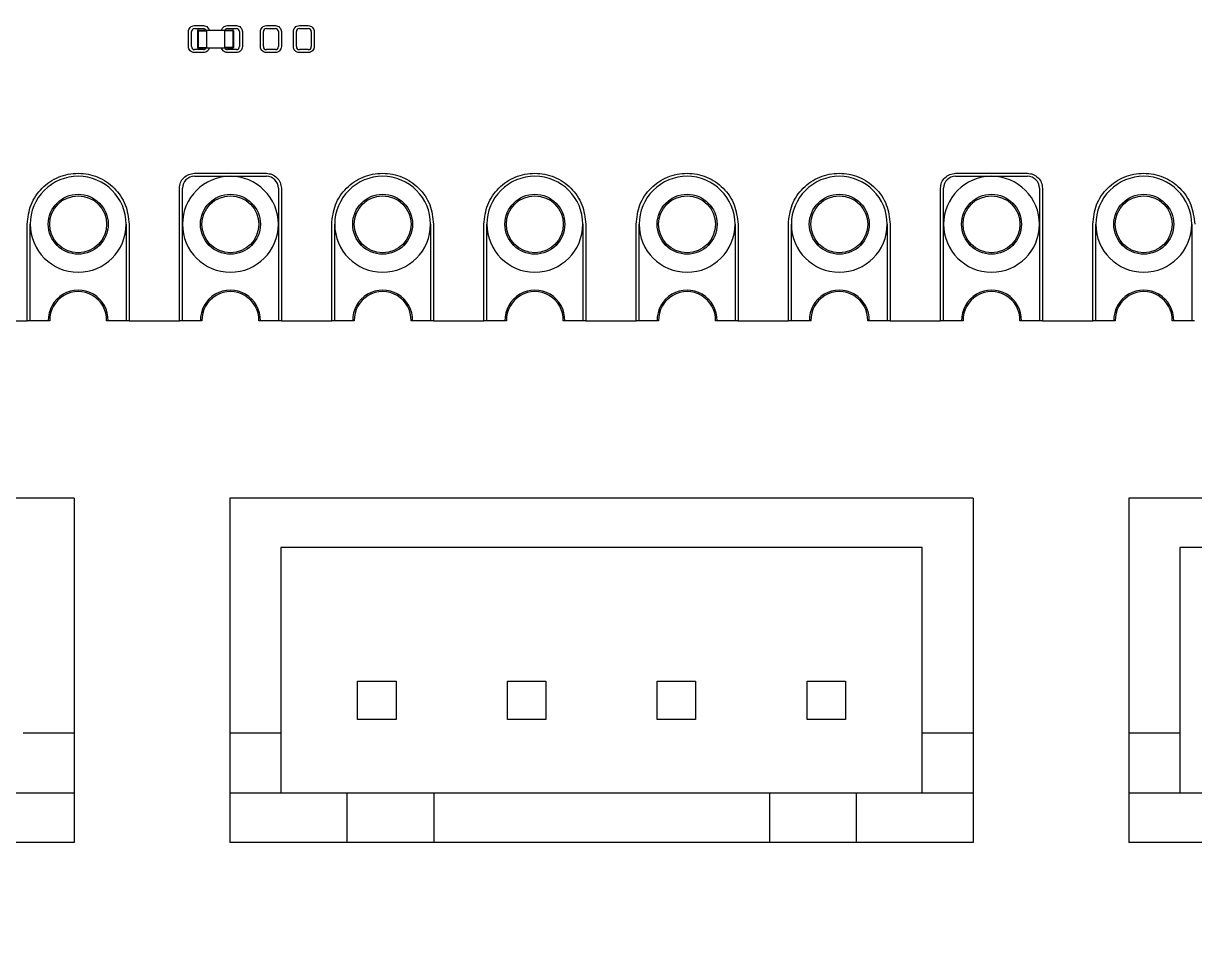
# Model space of a CAD drawing. Header units: millimetres. Extents: x -45 to 54, y -60 to 45.
# Drawn here: x -21.7 to -2.16, y -8.11 to 7.28 of the extents above; entities that cross this region are included whole.
import ezdxf

# ---------------------------------------------------------------- set-up
doc = ezdxf.new("R2010")
doc.units = ezdxf.units.MM

msp = doc.modelspace()

# ---------------------------------------------------------------- linework, layer by layer
at = {"color": 7, "linetype": 'Continuous', "lineweight": 25}
for p, q in [((-18.845, 7.243), (-18.695, 7.243)), ((-18.295, 7.243), (-18.145, 7.243)), ((-17.645, 7.243), (-17.495, 7.243)), ((-17.095, 7.243), (-16.945, 7.243)), ((-18.945, 6.893), (-18.945, 7.143)), ((-18.895, 6.893), (-18.895, 7.143)), ((-18.845, 7.193), (-18.695, 7.193)), ((-18.795, 7.158), (-18.795, 6.878)), ((-18.795, 7.158), (-18.645, 7.158)), ((-18.785, 7.168), (-18.785, 6.868)), ((-18.785, 7.168), (-18.205, 7.168)), ((-18.645, 7.168), (-18.645, 6.868)), ((-18.345, 7.168), (-18.345, 6.868)), ((-18.195, 7.158), (-18.345, 7.158)), ((-18.295, 7.193), (-18.145, 7.193)), ((-18.205, 7.168), (-18.205, 6.868)), ((-18.195, 7.158), (-18.195, 6.878)), ((-18.095, 7.143), (-18.095, 6.893)), ((-18.045, 7.143), (-18.045, 6.893)), ((-17.745, 6.893), (-17.745, 7.143)), ((-17.695, 6.893), (-17.695, 7.143)), ((-17.645, 7.193), (-17.495, 7.193)), ((-17.445, 7.143), (-17.445, 6.893)), ((-17.395, 7.143), (-17.395, 6.893)), ((-17.195, 6.893), (-17.195, 7.143)), ((-17.145, 6.893), (-17.145, 7.143)), ((-17.095, 7.193), (-16.945, 7.193)), ((-16.895, 7.143), (-16.895, 6.893)), ((-16.845, 7.143), (-16.845, 6.893)), ((-18.695, 6.843), (-18.845, 6.843)), ((-18.795, 6.878), (-18.645, 6.878)), ((-18.205, 6.868), (-18.785, 6.868)), ((-18.195, 6.878), (-18.345, 6.878)), ((-18.145, 6.843), (-18.295, 6.843)), ((-17.495, 6.843), (-17.645, 6.843)), ((-16.945, 6.843), (-17.095, 6.843)), ((-18.695, 6.793), (-18.845, 6.793)), ((-18.145, 6.793), (-18.295, 6.793)), ((-17.495, 6.793), (-17.645, 6.793)), ((-16.945, 6.793), (-17.095, 6.793)), ((-18.845, 4.778), (-17.645, 4.778)), ((-18.845, 4.728), (-18.245, 4.728)), ((-18.245, 4.728), (-17.645, 4.728)), ((-6.145, 4.778), (-4.945, 4.778)), ((-6.145, 4.728), (-5.545, 4.728)), ((-5.545, 4.728), (-4.945, 4.728)), ((-19.095, 2.318), (-19.095, 4.528)), ((-19.045, 2.318), (-19.045, 4.528)), ((-17.445, 4.528), (-17.445, 2.318)), ((-17.395, 4.528), (-17.395, 2.318)), ((-6.395, 2.318), (-6.395, 4.528)), ((-6.345, 2.318), (-6.345, 4.528)), ((-4.745, 4.528), (-4.745, 2.318)), ((-4.695, 4.528), (-4.695, 2.318)), ((-21.635, 2.328), (-21.635, 3.928)), ((-21.585, 2.328), (-21.585, 3.928)), ((-19.985, 3.928), (-19.985, 2.328)), ((-19.935, 3.928), (-19.935, 2.328)), ((-16.555, 2.328), (-16.555, 3.928)), ((-16.505, 2.328), (-16.505, 3.928)), ((-14.905, 3.928), (-14.905, 2.328)), ((-14.855, 3.928), (-14.855, 2.328)), ((-14.015, 2.328), (-14.015, 3.928)), ((-13.965, 2.328), (-13.965, 3.928)), ((-12.365, 3.928), (-12.365, 2.328)), ((-12.315, 3.928), (-12.315, 2.328)), ((-11.475, 2.328), (-11.475, 3.928)), ((-11.425, 2.328), (-11.425, 3.928)), ((-9.825, 3.928), (-9.825, 2.328)), ((-9.775, 3.928), (-9.775, 2.328)), ((-8.935, 2.328), (-8.935, 3.928)), ((-8.885, 2.328), (-8.885, 3.928)), ((-7.285, 3.928), (-7.285, 2.328)), ((-7.235, 3.928), (-7.235, 2.328)), ((-3.855, 2.328), (-3.855, 3.928)), ((-3.805, 2.328), (-3.805, 3.928)), ((-2.205, 3.928), (-2.205, 2.328)), ((-22.476, 2.318), (-21.635, 2.318)), ((-21.635, 2.318), (-21.635, 2.328)), ((-21.26, 2.318), (-21.634, 2.318)), ((-19.937, 2.318), (-20.311, 2.318)), ((-19.935, 2.328), (-19.936, 2.318)), ((-19.936, 2.318), (-19.095, 2.318)), ((-18.72, 2.318), (-19.094, 2.318)), ((-17.397, 2.318), (-17.771, 2.318)), ((-17.395, 2.318), (-16.555, 2.318)), ((-16.555, 2.318), (-16.555, 2.328)), ((-16.18, 2.318), (-16.554, 2.318)), ((-14.857, 2.318), (-15.231, 2.318)), ((-14.855, 2.328), (-14.856, 2.318)), ((-14.856, 2.318), (-14.015, 2.318)), ((-14.015, 2.318), (-14.015, 2.328)), ((-13.64, 2.318), (-14.014, 2.318)), ((-12.317, 2.318), (-12.691, 2.318)), ((-12.315, 2.328), (-12.316, 2.318)), ((-12.316, 2.318), (-11.475, 2.318)), ((-11.475, 2.318), (-11.475, 2.328)), ((-11.1, 2.318), (-11.474, 2.318)), ((-9.777, 2.318), (-10.151, 2.318)), ((-9.775, 2.328), (-9.776, 2.318)), ((-9.776, 2.318), (-8.935, 2.318)), ((-8.935, 2.318), (-8.935, 2.328)), ((-8.56, 2.318), (-8.934, 2.318)), ((-7.237, 2.318), (-7.611, 2.318)), ((-7.235, 2.328), (-7.236, 2.318)), ((-7.236, 2.318), (-6.395, 2.318)), ((-6.02, 2.318), (-6.394, 2.318)), ((-4.697, 2.318), (-5.071, 2.318)), ((-4.695, 2.318), (-3.855, 2.318)), ((-3.855, 2.318), (-3.855, 2.328)), ((-3.48, 2.318), (-3.854, 2.318)), ((-2.157, 2.318), (-2.531, 2.318)), ((-20.852, -0.642), (-33.252, -0.642)), ((-20.852, -0.642), (-20.852, -6.392)), ((-5.852, -0.642), (-18.252, -0.642)), ((-18.252, -0.642), (-18.252, -6.392)), ((-5.852, -0.642), (-5.852, -6.392)), ((9.148, -0.642), (-3.252, -0.642)), ((-3.252, -0.642), (-3.252, -6.392)), ((-6.702, -1.467), (-17.402, -1.467)), ((-17.402, -1.467), (-17.402, -5.567)), ((-6.702, -5.567), (-6.702, -1.467)), ((8.298, -1.467), (-2.402, -1.467)), ((-2.402, -1.467), (-2.402, -5.567)), ((-16.122, -4.337), (-16.122, -3.697)), ((-16.122, -3.697), (-15.482, -3.697)), ((-15.482, -3.697), (-15.482, -4.337)), ((-13.622, -3.697), (-12.982, -3.697)), ((-13.622, -4.337), (-13.622, -3.697)), ((-12.982, -3.697), (-12.982, -4.337)), ((-11.122, -3.697), (-10.482, -3.697)), ((-11.122, -4.337), (-11.122, -3.697)), ((-10.482, -3.697), (-10.482, -4.337)), ((-8.622, -4.337), (-8.622, -3.697)), ((-8.622, -3.697), (-7.982, -3.697)), ((-7.982, -3.697), (-7.982, -4.337)), ((-15.482, -4.337), (-16.122, -4.337)), ((-12.982, -4.337), (-13.622, -4.337)), ((-10.482, -4.337), (-11.122, -4.337)), ((-7.982, -4.337), (-8.622, -4.337)), ((-20.852, -4.567), (-21.702, -4.567)), ((-17.402, -4.567), (-18.252, -4.567)), ((-5.852, -4.567), (-6.702, -4.567)), ((-2.402, -4.567), (-3.252, -4.567)), ((-20.852, -5.567), (-33.252, -5.567)), ((-5.852, -5.567), (-18.252, -5.567)), ((-16.302, -5.567), (-16.302, -6.392)), ((-14.852, -5.567), (-14.852, -6.392)), ((-9.252, -5.567), (-9.252, -6.392)), ((-7.802, -5.567), (-7.802, -6.392)), ((9.148, -5.567), (-3.252, -5.567)), ((-20.852, -6.392), (-33.252, -6.392)), ((-5.852, -6.392), (-18.252, -6.392)), ((9.148, -6.392), (-3.252, -6.392))]:
    msp.add_line(p, q, dxfattribs=at)
for centre, radius in [((-20.785, 3.928), 0.5), ((-20.785, 3.928), 0.475), ((-18.245, 3.928), 0.5), ((-18.245, 3.928), 0.475), ((-15.705, 3.928), 0.5), ((-15.705, 3.928), 0.475), ((-13.165, 3.928), 0.5), ((-13.165, 3.928), 0.475), ((-10.625, 3.928), 0.5), ((-10.625, 3.928), 0.475), ((-8.085, 3.928), 0.5), ((-8.085, 3.928), 0.475), ((-5.545, 3.928), 0.5), ((-5.545, 3.928), 0.475), ((-3.005, 3.928), 0.5), ((-3.005, 3.928), 0.475)]:
    msp.add_circle(centre, radius, dxfattribs=at)
for centre, radius, start, end in [((0, 0), 45, 58.796, 306.9542), ((-18.845, 7.143), 0.05, 90.0013, 179.9987), ((-18.785, 7.158), 0.01, 90, 180), ((-18.695, 7.143), 0.05, 30.0008, 89.9987), ((-18.295, 7.143), 0.05, 90.0013, 149.9992), ((-18.205, 7.158), 0.01, 360, 90), ((-18.145, 7.143), 0.05, 0.0013, 89.9987), ((-17.645, 7.143), 0.05, 90.0013, 179.9987), ((-17.495, 7.143), 0.05, 0.0013, 89.9987), ((-17.095, 7.143), 0.05, 90.0013, 179.9987), ((-16.945, 7.143), 0.05, 0.0013, 89.9987), ((-18.845, 6.893), 0.05, 180.0013, 269.9987), ((-18.785, 6.878), 0.01, 180, 270), ((-18.695, 6.893), 0.05, 270.0013, 329.9992), ((-18.295, 6.893), 0.05, 210.0008, 269.9987), ((-18.205, 6.878), 0.01, 270, 0), ((-18.145, 6.893), 0.05, 270.0013, 359.9987), ((-17.645, 6.893), 0.05, 180.0013, 269.9987), ((-17.495, 6.893), 0.05, 270.0013, 359.9987), ((-17.095, 6.893), 0.05, 180.0013, 269.9987), ((-16.945, 6.893), 0.05, 270.0013, 359.9987), ((-20.785, 3.928), 0.8, 89.9999, 180.0001), ((-20.785, 3.928), 0.8, 0.0001, 89.9999), ((-18.845, 4.528), 0.2, 90.0003, 179.9997), ((-18.245, 3.928), 0.8, 90, 179.9999), ((-18.245, 3.928), 0.8, 360, 90.0001), ((-17.645, 4.528), 0.2, 0.0003, 89.9997), ((-15.705, 3.928), 0.8, 89.9999, 180.0001), ((-15.705, 3.928), 0.8, 0.0001, 89.9999), ((-13.165, 3.928), 0.8, 89.9999, 180.0001), ((-13.165, 3.928), 0.8, 0.0001, 89.9999), ((-10.625, 3.928), 0.8, 89.9999, 180.0001), ((-10.625, 3.928), 0.8, 0.0001, 89.9999), ((-8.085, 3.928), 0.8, 89.9999, 180.0001), ((-8.085, 3.928), 0.8, 0.0001, 89.9999), ((-6.145, 4.528), 0.2, 90.0003, 179.9997), ((-5.545, 3.928), 0.8, 90, 179.9999), ((-5.545, 3.928), 0.8, 360, 90.0001), ((-4.945, 4.528), 0.2, 0.0003, 89.9997), ((-3.005, 3.928), 0.8, 89.9999, 180.0001), ((-3.005, 3.928), 0.8, 0.0001, 89.9999), ((-20.785, 3.928), 0.8, 180, 0), ((-18.245, 3.928), 0.8, 180, 0), ((-15.705, 3.928), 0.8, 180, 0), ((-13.165, 3.928), 0.8, 180, 0), ((-10.625, 3.928), 0.8, 180, 0), ((-8.085, 3.928), 0.8, 180, 0), ((-5.545, 3.928), 0.8, 180, 0), ((-3.005, 3.928), 0.8, 180, 0), ((-20.785, 2.328), 0.5, 358.854, 181.146), ((-20.785, 2.328), 0.475, 358.7937, 181.2063), ((-18.245, 2.328), 0.5, 358.854, 181.146), ((-18.245, 2.328), 0.475, 358.7937, 181.2063), ((-15.705, 2.328), 0.5, 358.854, 181.146), ((-15.705, 2.328), 0.475, 358.7937, 181.2063), ((-13.165, 2.328), 0.5, 358.854, 181.146), ((-13.165, 2.328), 0.475, 358.7937, 181.2063), ((-10.625, 2.328), 0.5, 358.854, 181.146), ((-10.625, 2.328), 0.475, 358.7937, 181.2063), ((-8.085, 2.328), 0.5, 358.854, 181.146), ((-8.085, 2.328), 0.475, 358.7937, 181.2063), ((-5.545, 2.328), 0.5, 358.854, 181.146), ((-5.545, 2.328), 0.475, 358.7937, 181.2063), ((-3.005, 2.328), 0.5, 358.854, 181.146), ((-3.005, 2.328), 0.475, 358.7937, 181.2063), ((-20.785, 2.328), 0.8, 180, 180.7162), ((-20.785, 2.328), 0.8, 359.2838, 0), ((-15.705, 2.328), 0.8, 180, 180.7162), ((-15.705, 2.328), 0.8, 359.2838, 0), ((-13.165, 2.328), 0.8, 180, 180.7162), ((-13.165, 2.328), 0.8, 359.2838, 0), ((-10.625, 2.328), 0.8, 180, 180.7162), ((-10.625, 2.328), 0.8, 359.2838, 0), ((-8.085, 2.328), 0.8, 180, 180.7162), ((-8.085, 2.328), 0.8, 359.2838, 0), ((-3.005, 2.328), 0.8, 180, 180.7162), ((-3.005, 2.328), 0.8, 359.2838, 0)]:
    msp.add_arc(centre, radius, start, end, dxfattribs=at)
for points, knots in [([(-18.945, 7.143), (-18.944, 7.156), (-18.941, 7.182), (-18.918, 7.215), (-18.885, 7.239), (-18.859, 7.242), (-18.845, 7.243)], [0, 0, 0, 0, 0.248982, 0.49984, 0.748993, 1, 1, 1, 1]), ([(-18.695, 7.243), (-18.682, 7.242), (-18.656, 7.239), (-18.624, 7.215), (-18.603, 7.19), (-18.601, 7.172), (-18.6, 7.168)], [0, 0, 0, 0, 0.297394, 0.597027, 0.894625, 1, 1, 1, 1]), ([(-18.391, 7.168), (-18.39, 7.172), (-18.388, 7.19), (-18.367, 7.215), (-18.335, 7.239), (-18.309, 7.242), (-18.295, 7.243)], [0, 0, 0, 0, 0.102905, 0.402556, 0.700171, 1, 1, 1, 1]), ([(-18.145, 7.243), (-18.132, 7.242), (-18.106, 7.239), (-18.073, 7.215), (-18.049, 7.182), (-18.047, 7.156), (-18.045, 7.143)], [0, 0, 0, 0, 0.248982, 0.49984, 0.748993, 1, 1, 1, 1]), ([(-17.745, 7.143), (-17.744, 7.156), (-17.741, 7.182), (-17.718, 7.215), (-17.685, 7.239), (-17.659, 7.242), (-17.645, 7.243)], [0, 0, 0, 0, 0.2489823, 0.49984, 0.7489931, 1, 1, 1, 1]), ([(-17.495, 7.243), (-17.482, 7.242), (-17.456, 7.239), (-17.423, 7.215), (-17.399, 7.182), (-17.397, 7.156), (-17.395, 7.143)], [0, 0, 0, 0, 0.248982, 0.49984, 0.748993, 1, 1, 1, 1]), ([(-17.195, 7.143), (-17.194, 7.156), (-17.191, 7.182), (-17.168, 7.215), (-17.135, 7.239), (-17.109, 7.242), (-17.095, 7.243)], [0, 0, 0, 0, 0.248982, 0.49984, 0.748993, 1, 1, 1, 1]), ([(-16.945, 7.243), (-16.932, 7.242), (-16.906, 7.239), (-16.873, 7.215), (-16.849, 7.182), (-16.847, 7.156), (-16.845, 7.143)], [0, 0, 0, 0, 0.248982, 0.49984, 0.748993, 1, 1, 1, 1]), ([(-18.845, 6.793), (-18.859, 6.794), (-18.885, 6.797), (-18.918, 6.821), (-18.942, 6.853), (-18.944, 6.88), (-18.945, 6.893)], [0, 0, 0, 0, 0.248982, 0.49984, 0.748993, 1, 1, 1, 1]), ([(-18.6, 6.868), (-18.601, 6.863), (-18.603, 6.846), (-18.624, 6.821), (-18.656, 6.797), (-18.682, 6.794), (-18.695, 6.793)], [0, 0, 0, 0, 0.102905, 0.402556, 0.700171, 1, 1, 1, 1]), ([(-18.295, 6.793), (-18.309, 6.794), (-18.335, 6.797), (-18.367, 6.821), (-18.388, 6.846), (-18.39, 6.863), (-18.391, 6.868)], [0, 0, 0, 0, 0.297394, 0.597027, 0.894625, 1, 1, 1, 1]), ([(-18.045, 6.893), (-18.047, 6.88), (-18.05, 6.853), (-18.073, 6.821), (-18.106, 6.797), (-18.132, 6.794), (-18.145, 6.793)], [0, 0, 0, 0, 0.248982, 0.49984, 0.748993, 1, 1, 1, 1]), ([(-17.645, 6.793), (-17.659, 6.794), (-17.685, 6.797), (-17.718, 6.821), (-17.742, 6.853), (-17.744, 6.88), (-17.745, 6.893)], [0, 0, 0, 0, 0.248982, 0.49984, 0.748993, 1, 1, 1, 1]), ([(-17.395, 6.893), (-17.397, 6.88), (-17.4, 6.853), (-17.423, 6.821), (-17.456, 6.797), (-17.482, 6.794), (-17.495, 6.793)], [0, 0, 0, 0, 0.248982, 0.49984, 0.748993, 1, 1, 1, 1]), ([(-17.095, 6.793), (-17.109, 6.794), (-17.135, 6.797), (-17.168, 6.821), (-17.192, 6.853), (-17.194, 6.88), (-17.195, 6.893)], [0, 0, 0, 0, 0.248982, 0.49984, 0.748993, 1, 1, 1, 1]), ([(-16.845, 6.893), (-16.847, 6.88), (-16.85, 6.853), (-16.873, 6.821), (-16.906, 6.797), (-16.932, 6.794), (-16.945, 6.793)], [0, 0, 0, 0, 0.2489823, 0.49984, 0.7489931, 1, 1, 1, 1]), ([(-19.095, 4.528), (-19.092, 4.561), (-19.085, 4.627), (-19.026, 4.709), (-18.944, 4.767), (-18.878, 4.774), (-18.845, 4.778)], [0, 0, 0, 0, 0.24981, 0.500367, 0.750184, 1, 1, 1, 1]), ([(-17.645, 4.778), (-17.613, 4.774), (-17.547, 4.768), (-17.465, 4.709), (-17.407, 4.626), (-17.399, 4.561), (-17.395, 4.528)], [0, 0, 0, 0, 0.24981, 0.500367, 0.750184, 1, 1, 1, 1]), ([(-6.395, 4.528), (-6.392, 4.561), (-6.385, 4.627), (-6.326, 4.709), (-6.244, 4.767), (-6.178, 4.774), (-6.145, 4.778)], [0, 0, 0, 0, 0.24981, 0.500367, 0.750184, 1, 1, 1, 1]), ([(-4.945, 4.778), (-4.913, 4.774), (-4.847, 4.768), (-4.765, 4.709), (-4.707, 4.626), (-4.699, 4.561), (-4.695, 4.528)], [0, 0, 0, 0, 0.24981, 0.500367, 0.750184, 1, 1, 1, 1])]:
    msp.add_open_spline(points, degree=3, knots=knots, dxfattribs=at)
for points in [[(-21.635, 3.928), (-21.623, 4.039), (-21.597, 4.262), (-21.401, 4.545), (-21.12, 4.734), (-20.785, 4.8), (-20.451, 4.734), (-20.17, 4.545), (-19.974, 4.262), (-19.948, 4.039), (-19.935, 3.928)], [(-16.555, 3.928), (-16.543, 4.039), (-16.517, 4.262), (-16.321, 4.545), (-16.04, 4.734), (-15.705, 4.8), (-15.371, 4.734), (-15.09, 4.545), (-14.894, 4.262), (-14.868, 4.039), (-14.855, 3.928)], [(-14.015, 3.928), (-14.003, 4.039), (-13.977, 4.262), (-13.781, 4.545), (-13.5, 4.734), (-13.165, 4.8), (-12.831, 4.734), (-12.55, 4.545), (-12.354, 4.262), (-12.328, 4.039), (-12.315, 3.928)], [(-11.475, 3.928), (-11.463, 4.039), (-11.437, 4.262), (-11.241, 4.545), (-10.96, 4.734), (-10.625, 4.8), (-10.291, 4.734), (-10.01, 4.545), (-9.814, 4.262), (-9.788, 4.039), (-9.775, 3.928)], [(-8.935, 3.928), (-8.923, 4.039), (-8.897, 4.262), (-8.701, 4.545), (-8.42, 4.734), (-8.085, 4.8), (-7.751, 4.734), (-7.47, 4.545), (-7.274, 4.262), (-7.248, 4.039), (-7.235, 3.928)], [(-3.855, 3.928), (-3.843, 4.039), (-3.817, 4.262), (-3.621, 4.545), (-3.34, 4.734), (-3.005, 4.8), (-2.671, 4.734), (-2.39, 4.545), (-2.194, 4.262), (-2.168, 4.039), (-2.155, 3.928)]]:
    msp.add_open_spline(points, degree=3, dxfattribs=at)

doc.saveas('drawing.dxf')
